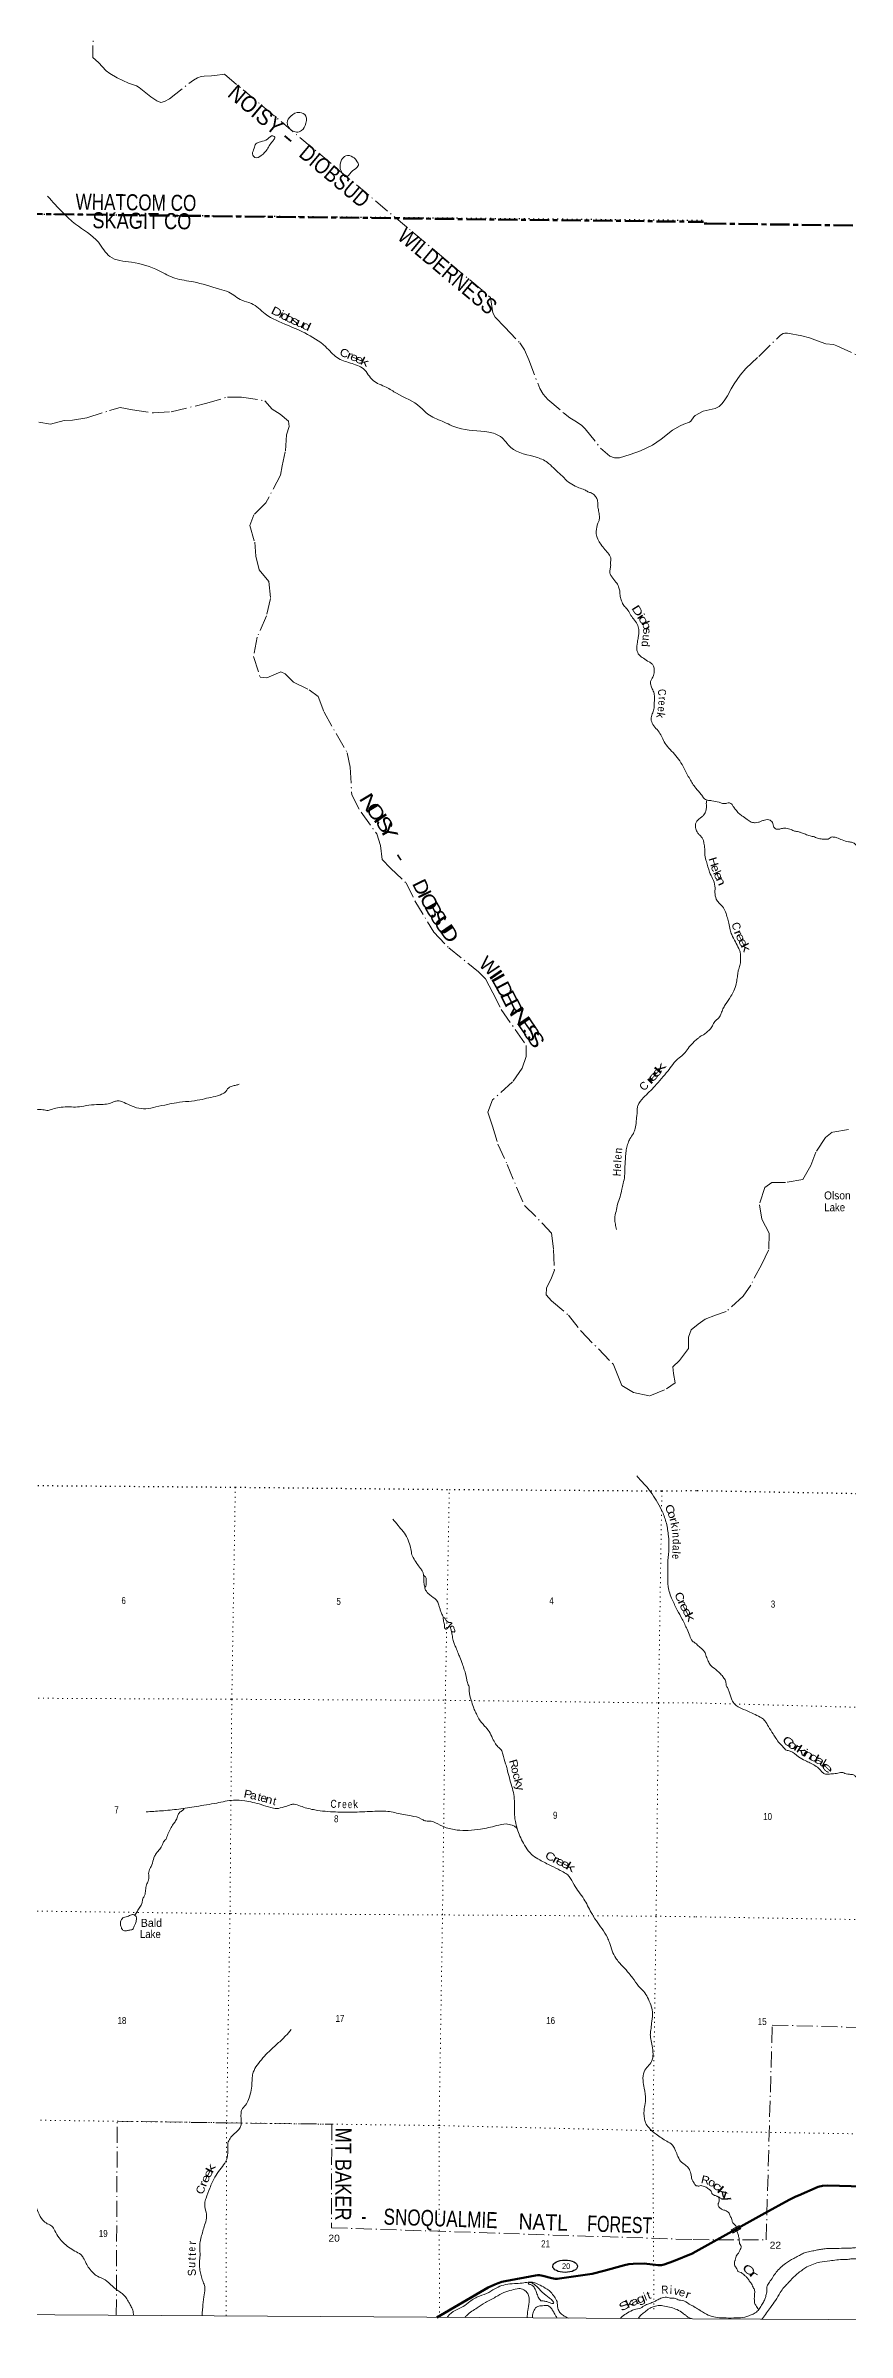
# Model space of a CAD drawing. Header units: feet. Extents: x -244583 to 4, y 367440 to 553773.
# Drawn here: x -138475 to -118425, y 367440 to 424579 of the extents above; entities that cross this region are included whole.
import ezdxf
from ezdxf.enums import TextEntityAlignment as Align

# ---------------------------------------------------------------- set-up
doc = ezdxf.new("R2010")
doc.units = ezdxf.units.FT
doc.header["$LTSCALE"] = 80
for name, pattern in [('DOT_DASHED', [7.7, 5, -1.2, 0.3, -1.2]), ('DOTTED', [1.5, 0.3, -1.2]), ('LONG_DASH_SHORT_DASH', [9.9, 6, -1.2, 1.5, -1.2])]:
    doc.linetypes.add(name, pattern=pattern)
for name, color, linetype, lineweight in [('11', 7, 'LONG_DASH_SHORT_DASH', 60), ('17', 7, 'Continuous', 25), ('23', 7, 'Continuous', 70), ('39', 7, 'Continuous', 13), ('4', 7, 'Continuous', 13), ('44', 7, 'DOT_DASHED', 13), ('59', 7, 'Continuous', 13), ('6', 7, 'DOTTED', 25), ('7', 7, 'DOTTED', 13)]:
    doc.layers.add(name, color=color, linetype=linetype, lineweight=lineweight)
doc.layers.add('12', color=7, linetype='Continuous')
doc.layers.add('41', color=7, linetype='Continuous')

msp = doc.modelspace()

# ---------------------------------------------------------------- linework, layer by layer
at = {"layer": '11'}
msp.add_line((-152500.5, 420534.3), (-122026.16, 420177.2), dxfattribs=at)
msp.add_lwpolyline([(-122005.37, 420134.65), (-121935.64, 420135.24), (-91505.25, 419742.54)], dxfattribs=at)
at = {"layer": '17'}
msp.add_ellipse((-125483.6, 369089.24), major_axis=(309.24, -1), ratio=0.500121, dxfattribs=at)
at = {"layer": '23'}
for points in [[(-122290.84, 369417.43), (-120485.53, 370415.11), (-119879.73, 370745.63), (-119712.28, 370830.48), (-119650.01, 370859.24), (-119150.74, 371075.51), (-119049.6, 371101.27), (-118918.3, 371106.66), (-115358.18, 371011.38)], [(-128692.4, 367812.11), (-127408.51, 368557.28), (-127244.62, 368636.85), (-127156.76, 368670.66), (-127062.71, 368697.14), (-126979.33, 368714.65), (-126226.94, 368860.16), (-126174, 368866.21), (-126124.44, 368863.96), (-126039.12, 368847.01), (-125817.19, 368789.21), (-125771.89, 368781.68), (-125731.34, 368777.17), (-125677.27, 368777.17), (-125625.29, 368782.1), (-124804.35, 368902.98), (-124517.05, 368976.21), (-123999.07, 369114.91), (-123886.35, 369140.1), (-123780.66, 369152.13), (-123509.91, 369154.71), (-123156.56, 369114.38), (-123109.15, 369113.05), (-123070.85, 369115.3), (-123004.95, 369129.73), (-122770.11, 369215.38), (-122284.42, 369420.14)]]:
    msp.add_lwpolyline(points, dxfattribs=at)
at = {"layer": '39'}
for points in [[(-131965.35, 422641.83), (-132074.57, 422458.52), (-132205.97, 422421.76), (-132394.27, 422534.58), (-132432.91, 422653.85), (-132346.23, 422822), (-132121.87, 422909.57), (-131968, 422822.97), (-131951.63, 422711.73), (-131965.35, 422641.83)], [(-132933.36, 421986.93), (-133084.78, 421832.77), (-133240.45, 421787.86), (-133299.26, 421874.71), (-133261.07, 422016.43), (-133216.77, 422125.8), (-133099.55, 422180.73), (-132929.77, 422247.93), (-132790.34, 422325.17), (-132745.78, 422290.89), (-132780.05, 422219.99), (-132866.82, 422104.44), (-132933.36, 421986.93)], [(-131080.18, 421730.7), (-130971.13, 421826.07), (-130789.04, 421798.21), (-130683.66, 421681.14), (-130655.19, 421592.19), (-130681.4, 421545.59), (-130830.86, 421423.81), (-130972.23, 421302.06), (-131049.24, 421388.86), (-131106.9, 421513.54), (-131080.18, 421730.7)], [(-138428.82, 420819.57), (-138041.77, 420401.77), (-137727.77, 420121.35), (-137156.59, 419667.6), (-136866.73, 419310.24), (-136332.51, 419169.99), (-135634.33, 418957.32), (-135245.66, 418770.16), (-134780.3, 418678.29), (-134128.69, 418495.86), (-133893.94, 418421.6), (-133571.98, 418218.09), (-133331.15, 418137.78), (-132982.8, 417877.68), (-132424.06, 417593.85), (-131996.95, 417400.72), (-131476.54, 417060.14), (-131186.82, 416785.73), (-130854.87, 416649), (-130526.95, 416502.15), (-130285.75, 416213.46), (-129959.82, 416046.37), (-129698.63, 415893.28), (-129107.42, 415550.85), (-128919.01, 415373.3), (-128556.64, 415194.16), (-128170.03, 415029.25), (-127391.13, 414919.98), (-127097.66, 414811.48), (-126840.3, 414536.99), (-126174.42, 414287.83), (-125895.05, 414142.87), (-125732.97, 413987.5), (-125528.51, 413806.92)], [(-125528.51, 413806.92), (-125474.21, 413736.59), (-125319.17, 413623.91), (-125143.38, 413535.01), (-124997.1, 413481.15), (-124913.29, 413434.77), (-124829.16, 413402.54), (-124749.62, 413346.15), (-124716.21, 413304.96), (-124675.64, 413223.17), (-124666.09, 413109.73), (-124652.69, 412988.12), (-124629.42, 412856.17), (-124622.86, 412789.3), (-124630.11, 412736.9), (-124653.93, 412666.67), (-124684.18, 412580.42), (-124700.38, 412489.81), (-124710.21, 412413.2), (-124680.74, 412287.18), (-124613.04, 412154.23), (-124511.01, 412020.5), (-124414.63, 411905.09), (-124342.62, 411784.18), (-124345, 411679.09), (-124345.46, 411569.93), (-124364.05, 411463.19), (-124355.88, 411378.09), (-124315.13, 411304.38), (-124212.96, 411176.71), (-124144.9, 411059.93), (-124119.01, 410954.21), (-124103.96, 410816.38), (-124070.13, 410704.42), (-124018.18, 410590.02), (-123933.31, 410501.16), (-123857.44, 410372.07), (-123775.24, 410254.96), (-123681.25, 410123.44), (-123641.73, 409995.17), (-123639.89, 409898.08), (-123654.26, 409799.33), (-123675.33, 409672.43), (-123685.8, 409478.58), (-123633.93, 409360.14), (-123522.81, 409270.68), (-123383.42, 409180.59), (-123313.71, 409136.55), (-123272.77, 409070.93), (-123254.82, 408971.45), (-123269.88, 408842.39), (-123316.28, 408756.51), (-123346.11, 408688.44), (-123334.5, 408576.98), (-123292.23, 408480.99), (-123252.49, 408362.83), (-123249.09, 408245.48), (-123256.62, 408092), (-123269.43, 407973), (-123318.72, 407848.76), (-123327.77, 407717.55), (-123266.17, 407582.71), (-123155.88, 407456.88), (-123002.4, 407186.53), (-122894.77, 407032.45), (-122746.75, 406877.47), (-122504.32, 406520.18), (-122366.86, 406256.25), (-122216.46, 406028.43), (-122083.85, 405870.47)], [(-122087.06, 405289.87), (-122028.85, 405341.39), (-121973.05, 405429.62), (-121951.31, 405536.52), (-121950.21, 405613.37), (-121951.44, 405667.99), (-121938.54, 405722.43), (-121936.5, 405729.22)], [(-122083.85, 405870.47), (-122018.37, 405788.24), (-121972.57, 405743.12), (-121920.31, 405726.22), (-121813.5, 405710.6), (-121632.28, 405673.75), (-121547.86, 405646.3), (-121481.31, 405639.32), (-121434.67, 405652.84), (-121374.04, 405656.06), (-121313.88, 405626.92), (-121278.35, 405569.81), (-121218.91, 405490.12), (-121143.5, 405398.07), (-121061.59, 405336.27), (-120927.62, 405243.43), (-120829.62, 405177.37), (-120769.22, 405164.41), (-120726.85, 405161.81), (-120649.95, 405172.89), (-120582.91, 405200.29), (-120499.72, 405227.47), (-120424.81, 405240.61), (-120356.37, 405225.51), (-120288.94, 405139.65), (-120242.11, 405025.74), (-120161.73, 404998.35), (-120070.61, 405015.31), (-119965.47, 405023.99), (-119830.63, 404991.81), (-119744.33, 404954.22), (-119641.62, 404934.62), (-119567.21, 404913.37), (-119470.84, 404873.63), (-119358.3, 404835.69), (-119245.64, 404805.83), (-119143.16, 404770.05), (-119022.22, 404754.24), (-118949.53, 404753.25), (-118935.4, 404753.05), (-118876.64, 404766.41), (-118827.63, 404804.17), (-118779.14, 404805.53), (-118684.51, 404786.03), (-118549.99, 404731.61), (-118397.15, 404687.05), (-118298.45, 404669.52), (-118218.35, 404621.91), (-118152.86, 404542.13), (-118083.85, 404425.9), (-118026.49, 404342.2), (-117988.98, 404283.03), (-117933.23, 404227.66), (-117800.32, 404201.57), (-117669.63, 404161.36), (-117548.75, 404141.5), (-117422.01, 404107.41), (-117353.95, 404066.03), (-117302.64, 403982.4), (-117238.5, 403949.17), (-117203.88, 403968.92), (-117096.55, 403989.7), (-116974.45, 404054.78), (-116927.13, 404114.81), (-116849.91, 404148.14), (-116738.16, 404195.16), (-116582.81, 404184.95), (-116461.49, 404195.43), (-116386.29, 404228.78), (-116232.87, 404224.66), (-115911.81, 404222.3), (-115776.47, 404224.5), (-115538.42, 404207.09), (-115355.3, 404162.12), (-115250.97, 404114.17), (-115153.8, 404131.05), (-114983.76, 404159.07), (-114891.05, 404145.67), (-114750.5, 404089.14), (-114600.27, 404004.16), (-114493.9, 403958.21), (-114366.75, 403952.43), (-114257.93, 403936.78), (-114103.65, 403851.75), (-113967.4, 403777.08), (-113840.78, 403734.9), (-113750.39, 403701.3), (-113651.63, 403687.82), (-113475.97, 403685.42), (-113177.29, 403671.23), (-113070.28, 403669.77)], [(-122089.62, 404822.89), (-122126.26, 404856.85), (-122170.33, 404917.16), (-122214.4, 405007.61), (-122221.35, 405084.15), (-122219.03, 405135.18), (-122188.88, 405200.12), (-122130.9, 405255.79), (-122086.58, 405290.3)], [(-122117.22, 399812.34), (-122101.93, 399824.25), (-122022.92, 399864.17), (-121937.16, 399929.74), (-121845.05, 400015.45), (-121785.04, 400115.76), (-121719, 400213.97), (-121618.58, 400315.75), (-121579.05, 400396.11), (-121537.04, 400508.8), (-121476.97, 400613.16), (-121336.56, 400827.65), (-121266.02, 400958.16), (-121204.84, 401139.36), (-121180.62, 401278.58), (-121160.44, 401417.87), (-121138.97, 401506.57), (-121102.92, 401625.41), (-121100.89, 401766.96), (-121095.68, 401847.79), (-121106.51, 401936.93), (-121139.7, 402016.27), (-121224.14, 402183.27), (-121314.39, 402366.53), (-121357.12, 402484.43), (-121391.05, 402652.76), (-121425.5, 402784.7), (-121471.8, 402935.01), (-121544.64, 403065.45), (-121638.2, 403159.76), (-121701.44, 403255.69), (-121735.4, 403422), (-121735.23, 403573.69), (-121797.04, 403768.7), (-121869.51, 403925.43), (-121948.47, 404191.47), (-121990.62, 404349.81), (-121992.39, 404507.59), (-122012.47, 404655.51), (-122031.47, 404738.7), (-122047.21, 404767.23), (-122089.62, 404822.89)], [(-124196.65, 394999.72), (-124226.07, 395127.76), (-124240.94, 395273.67), (-124210.69, 395448.88), (-124172.23, 395629.98), (-124109.39, 395816.58), (-124062.67, 396005.58), (-124031.22, 396144.37), (-123994.41, 396341.68), (-123987.94, 396537.65), (-123978.07, 396705.24), (-123966.04, 396878.84), (-123948.6, 397024.02), (-123909.22, 397156.57), (-123862.31, 397264.68), (-123776.39, 397400.22), (-123731.18, 397522.53), (-123705.29, 397683.69), (-123696.57, 397800.76), (-123681.83, 397915.67), (-123679.95, 397998.52), (-123663.7, 398091.16), (-123521.69, 398294.17), (-123379.04, 398436.51), (-123238.41, 398578.9), (-123070.37, 398771.21), (-122914.64, 398955.71), (-122789.61, 399122.71), (-122630.25, 399288.94), (-122508.67, 399393.34), (-122406.68, 399524.48), (-122284.32, 399663.23), (-122189.4, 399750.04), (-122135.88, 399793.31), (-122117.22, 399812.34)], [(-146064.67, 392346.84), (-145965.21, 392455.79), (-145856.06, 392546.32), (-145739.07, 392626.57), (-145637.86, 392723.34), (-145572.59, 392839.13), (-145486.26, 392992.86), (-145440.72, 393129.31), (-145388.08, 393223.15), (-145326.35, 393272.29), (-145227.48, 393354.97), (-145038.01, 393512.43), (-144953.15, 393601.49), (-144891.05, 393666.8), (-144837.71, 393790.95), (-144811.55, 393875.27), (-144779.65, 393945.31), (-144703.14, 394022.43), (-144542.54, 394154.26), (-144453.5, 394249.29), (-144380.43, 394352.77), (-144314.19, 394422.04), (-144253.06, 394444.91), (-144157.5, 394471.06), (-144036.19, 394474.38), (-143849.52, 394508.56), (-143638.81, 394623.08), (-143419.23, 394771.77), (-143302.23, 394852.01), (-143228.47, 394985.81), (-143175.51, 395093.79), (-143129.84, 395147.34), (-143010.41, 395245.73), (-142933.62, 395334.97), (-142802.35, 395509.92), (-142695.27, 395687.44), (-142611.92, 395798.77), (-142543.62, 395870.01), (-142408.13, 395963.99), (-142208.61, 396030.24), (-141921.57, 396124.83), (-141649.35, 396189.43), (-141394.02, 396311.03), (-141223.27, 396444.65), (-141034.08, 396589.98), (-140758.6, 396798.05), (-140566.01, 396915), (-140317.75, 397081.24), (-140079.4, 397255.78), (-139908.89, 397379.3), (-139627.21, 397504.34), (-139302.39, 397660.75), (-139064.91, 397796.9), (-138880.13, 397926.16), (-138713.06, 397987.08), (-138543.24, 397991.32), (-138410.27, 397974.16), (-138308.51, 398006.22), (-138139.98, 398042.84), (-137933.39, 398064.45), (-137731.53, 398055.84), (-137522.83, 398081.44), (-137261.4, 398115.96), (-137034.89, 398124.98), (-136870.67, 398149.57), (-136752.44, 398195.42), (-136665.18, 398211.64), (-136602.76, 398202.14), (-136422.66, 398125.27), (-136204.33, 398041.48), (-135970.61, 398011.93), (-135716.94, 398060.77), (-135424.57, 398122.89), (-135207.42, 398164.48), (-134897.48, 398199.92), (-134617.77, 398238.07), (-134396.41, 398287.65), (-134179.08, 398337.32), (-134077.19, 398375.44), (-133997.37, 398420.14), (-133897.72, 398537.17), (-133813.96, 398577.73), (-133710.28, 398605.71), (-133632.98, 398628.23)], [(-123688.08, 388837.81), (-123587.65, 388722.32), (-123437.71, 388563.24), (-123310.3, 388390.52), (-123171.73, 388175.09), (-123049.69, 387943.87), (-122951.15, 387656.56), (-122899.84, 387335.95), (-122888.56, 387032.42), (-122911.69, 386725.62), (-122913.3, 386388.02), (-122908.39, 386070.48), (-122804.58, 385748.68), (-122679.23, 385485.03), (-122557.01, 385261.88), (-122433.45, 385008.38), (-122366.44, 384845.11), (-122298.75, 384712.16), (-122257.03, 384680.89), (-122200.69, 384640.49)], [(-129792.41, 387758.88), (-129662.57, 387604.3), (-129534.74, 387449.77), (-129425.51, 387277.46), (-129361.02, 387092.02), (-129328.26, 386933.57), (-129315.68, 386864.55), (-129282.82, 386799.1), (-129193.18, 386653.53), (-129099.09, 386526.04), (-129052.28, 386452.2), (-129027.58, 386382.9), (-129020.84, 386324.11), (-129017.58, 386200.7), (-128999.91, 386089.1), (-128971.91, 385987.38), (-128879.43, 385878.13), (-128794.11, 385809.48), (-128714.57, 385753.09), (-128658.07, 385660.83), (-128624.15, 385552.9), (-128597.76, 385469.41), (-128565.27, 385387.8), (-128540.11, 385338.71), (-128525.14, 385301.78)], [(-129023.59, 386356.05), (-128976.59, 386315.02), (-128956.03, 386241.77), (-128958.19, 386146.79), (-128969.62, 386088.42), (-128980.27, 386064.4), (-128991.67, 386047.82)], [(-128525.14, 385301.78), (-128484.9, 385278.82), (-128444.01, 385211.18), (-128392.23, 385177.66), (-128355.93, 385174.81), (-128325.73, 385170.08), (-128316, 385153.69), (-128330.45, 385139.86), (-128390.49, 385076.53), (-128421.84, 385030.73), (-128446.49, 385013.09), (-128466.73, 385011.53), (-128488.67, 385024.16), (-128498.3, 385044.59), (-128503.54, 385081.11), (-128502.48, 385127.58), (-128519.42, 385182.56), (-128524.69, 385217.05), (-128533.69, 385265.78), (-128526.8, 385302.01), (-128525.14, 385301.78)], [(-128378.89, 385088.99), (-128358.59, 385057.61), (-128332.2, 384974.11), (-128308.38, 384866.42), (-128285.25, 384728.41), (-128251.1, 384630.59), (-128210.71, 384540.71), (-128159.03, 384414.19), (-128116.85, 384314.17), (-128052.23, 384134.78), (-128004.87, 383996.23), (-127947.13, 383780.61), (-127927.35, 383673), (-127885.31, 383566.91), (-127881.68, 383459.68), (-127830.23, 383234.09), (-127777.59, 383061.04), (-127731.65, 382948.8), (-127673.54, 382838.31), (-127640.77, 382768.82), (-127497.34, 382589.68), (-127387.28, 382453.74), (-127296.27, 382279.83), (-127222.56, 382144.72), (-127141.87, 382049.89), (-127084.54, 381994), (-127042.55, 381885.89), (-126971.27, 381643.68), (-126935.75, 381517.53), (-126878.19, 381293.82), (-126816.33, 381082.15), (-126766.44, 380876.82), (-126750.93, 380670.24), (-126749.37, 380472.07), (-126744.55, 380328.41), (-126727.11, 380206.7), (-126680.85, 380019.65), (-126614.25, 379838.2), (-126525.35, 379660.29), (-126406.34, 379473.6), (-126289.85, 379353.7), (-126118.61, 379242.67), (-125828.99, 379094.58), (-125603.22, 378982.31), (-125463.6, 378902.32), (-125380.39, 378829.68), (-125259.77, 378624.76), (-125011.33, 378265.32), (-124833.02, 377931.72), (-124559.43, 377523.19), (-124425.04, 377301.79), (-124377.22, 377183.44), (-124305.25, 376971.54), (-124216.44, 376789.59), (-124041.3, 376583.44), (-123881.76, 376401.91), (-123795.29, 376294.81), (-123644.38, 376089.21), (-123516.14, 375952.87), (-123422.51, 375805.18), (-123339.85, 375619.32), (-123296.76, 375381.79), (-123319.94, 375161.94), (-123339.95, 374992.56), (-123352.85, 374869.52), (-123338.94, 374770.13), (-123304.52, 374595.48), (-123284.88, 374392.85), (-123321.51, 374203.63), (-123415.14, 374084.44), (-123507.07, 373951.06), (-123534.29, 373731.29), (-123502.3, 373538.5), (-123470.45, 373250.68), (-123496.94, 373063.25), (-123512.13, 372928.13), (-123501.07, 372792.42), (-123471.42, 372674.48), (-123393.35, 372553.42), (-123203.15, 372387.37), (-122940.44, 372211.59), (-122799.12, 372117.41), (-122736.84, 372012.89), (-122677.49, 371867.99), (-122596.02, 371718.55), (-122477.01, 371620.83), (-122396, 371540.15), (-122338.45, 371405.41), (-122307.61, 371251.05), (-122274.66, 371188.57)], [(-128352.54, 385046.81), (-128323.66, 385083.1), (-128289.28, 385084.34), (-128258.44, 385018.95), (-128243.25, 384976.14), (-128246.1, 384939.82), (-128274.37, 384940.46), (-128304.52, 384947.2), (-128326.31, 384948.98)], [(-122200.69, 384640.49), (-122106.13, 384554.38), (-121998.64, 384445.72), (-121953.86, 384329.82), (-121903.11, 384207.77), (-121850, 384109.96), (-121778.15, 384050.33), (-121674.41, 383961.94), (-121576.79, 383869.59), (-121511.32, 383787.79), (-121466.23, 383694.14), (-121451.35, 383604.94), (-121416.06, 383531.65), (-121376.9, 383446.16), (-121311.14, 383245.03), (-121234.08, 383126.67), (-121122.06, 383052.33), (-120913.36, 382960.48), (-120728.8, 382875.04), (-120568.46, 382789.92), (-120486.67, 382720.04), (-120397.85, 382577.24), (-120279.36, 382391.57), (-120212.25, 382283.46), (-120121.15, 382158.84), (-120025.63, 382060.45), (-119945.95, 381984.53), (-119907.73, 381973.89), (-119851.34, 381963.01), (-119645.36, 381822.66), (-119479.14, 381725.33), (-119358.79, 381669.08), (-119236.55, 381602.68), (-119118.77, 381508.04), (-119061.09, 381446.57), (-118999.22, 381395.16), (-118940.82, 381384.25), (-118801.3, 381396.51), (-118663.8, 381408.79), (-118592.81, 381430.07), (-118488.13, 381406.39), (-118415.71, 381387.2), (-118316.86, 381379.78), (-118274.58, 381371.11), (-118210.67, 381321.7), (-118110.79, 381245.5), (-118013.08, 381159.21), (-117944.95, 381121.88), (-117883.76, 381023.96), (-117826.9, 380905.87), (-117742.12, 380763.13), (-117678.2, 380713.72), (-117551.67, 380665.47), (-117435.23, 380617.36), (-117367.34, 380563.85), (-117375.15, 380442.6), (-117385.29, 380299.14), (-117337.44, 380116.45), (-117322.83, 380009.05), (-117292.1, 379899.42), (-117272.01, 379751.49), (-117295.96, 379490.91), (-117322.72, 379315.31), (-117373.51, 379154.2), (-117417.72, 379029.4), (-117491.86, 378929.28), (-117537.53, 378842.94), (-117553.39, 378723.82), (-117545.3, 378584.15), (-117544.88, 378472.9), (-117589.53, 378317.78), (-117587.21, 378198.41), (-117593.11, 378069.05), (-117574.86, 377793.73), (-117569.17, 377627.8), (-117555.29, 377469.85), (-117542.62, 377368.55), (-117560.11, 377275.75), (-117571.37, 377195), (-117518.86, 377054.72), (-117495.92, 376965.41), (-117491.52, 376850.07), (-117468.83, 376742.56), (-117403.81, 376630.43), (-117331.29, 376477.75), (-117289.9, 376406.39), (-117242.84, 376308.67), (-117164.59, 376273.21), (-117094.54, 376229.78), (-117049.96, 376099.73), (-117042.91, 376028.84)], [(-135963.68, 380444.13), (-135583.24, 380469.89), (-135147.85, 380512.6), (-134709.89, 380579.51), (-134198.77, 380664.99), (-133774.86, 380736.26), (-133498.42, 380719.89), (-133088.37, 380625.69), (-132841.57, 380549.34), (-132704.66, 380528.04), (-132509.73, 380570.13), (-132375.43, 380611.57), (-132298.14, 380634.09), (-132223.51, 380628.35), (-132063.1, 380574.17), (-131739.66, 380492.04), (-131225.56, 380441.99), (-130750.84, 380437.31), (-130239.17, 380458.07), (-129875.65, 380449.84), (-129698.63, 380415.51), (-129336.54, 380344.63), (-129073.64, 380265.89), (-128995.8, 380223.7), (-128870.72, 380214.8), (-128724.22, 380171.05), (-128492.3, 380062.68), (-128182.76, 379990.97), (-127906.18, 379980.67), (-127596.33, 380012.07), (-127198.3, 380100.1), (-126958.94, 380141.19), (-126808.12, 380109.47), (-126732.16, 380073.38), (-126682.03, 380023.91)], [(-136254.16, 377864.05), (-136229.92, 377886.48), (-136166.99, 377988.17), (-136102, 378091.83), (-136065.74, 378175.93), (-136043.34, 378272.47), (-136001.02, 378356.43), (-135977.75, 378491.36), (-135952.6, 378620.19), (-135910, 378716.27), (-135895.13, 378837.25), (-135899.67, 378904.07), (-135862.36, 379034.64), (-135820.04, 379118.6), (-135767.44, 379299.38), (-135729.34, 379375.34), (-135641.9, 379488.61), (-135568.79, 379594.11), (-135540.79, 379670.3), (-135474.19, 379755.73), (-135416.63, 379887.87), (-135357.01, 380021.98), (-135283.71, 380135.57), (-135225.28, 380217.14), (-135176.12, 380335.32), (-135139.96, 380415.37), (-135072.12, 380466.4), (-135035.03, 380497.91), (-135012.55, 380531.7)], [(-136254.16, 377864.05), (-136213.03, 377829.49), (-136204.58, 377756.51), (-136231.11, 377656.02), (-136263.01, 377585.98), (-136303.18, 377508.04), (-136392.54, 377487.82), (-136469.79, 377467.33), (-136542.03, 377489.18), (-136583.06, 377550.77), (-136605.5, 377630.13), (-136604.08, 377692.77), (-136578.42, 377754.87), (-136496.22, 377815.68), (-136429.21, 377830.34), (-136327.18, 377874.53), (-136284.67, 377877.61), (-136254.16, 377864.05)], [(-143610.32, 376655.91), (-143608.61, 376656.46), (-143438.24, 376684.95), (-143308.76, 376692.13), (-143165.65, 376676.75), (-143077.3, 376652.51), (-142981.74, 376589.7), (-142877.96, 376532.76), (-142745.59, 376489.32), (-142631.77, 376430.14), (-142546.49, 376359.46), (-142373.41, 376240.3), (-142242.56, 376130.18), (-142023.3, 375997.84), (-141821.77, 375886.12), (-141662.18, 375795.57), (-141560.93, 375716.45), (-141484.74, 375601.5), (-141430.72, 375489.08), (-141385.01, 375277.77), (-141361.1, 375174.12), (-141300.97, 375063.58), (-141191.32, 374909.46), (-141084.06, 374739.22), (-140940.5, 374477.18), (-140780.45, 374228.91), (-140669.47, 374044.43), (-140501.4, 373793.97), (-140416.31, 373626.25), (-140349.16, 373469.05), (-140314.1, 373322.68), (-140248.14, 373112.94), (-140205.5, 372944.17), (-140169.2, 372763.4), (-140147.95, 372631.5), (-140082.87, 372472.33), (-139988.09, 372286.19), (-139921.96, 372173.5), (-139800.7, 371996.87), (-139696.97, 371848.95), (-139600.81, 371723.45), (-139491.53, 371553.16), (-139384.23, 371384.94), (-139292.11, 371259.52), (-139230.01, 371146.92), (-139165.62, 371046.39), (-139011.45, 370895.31), (-138829.33, 370729.44), (-138737.12, 370608.06), (-138660.1, 370440.53), (-138545.45, 370239.79), (-138434.29, 370152.36), (-138318.58, 370087.06), (-138248.31, 369978.32), (-138141.33, 369795.95), (-137903.99, 369570.2), (-137742.71, 369465.46), (-137599.14, 369381.33), (-137536.26, 369303.08), (-137464.71, 369161.96), (-137388.7, 369038.92), (-137282.31, 368919.25), (-137182.99, 368844.22), (-136991.14, 368750.91), (-136806.86, 368591.06), (-136624.14, 368451.46), (-136544.69, 368391.03), (-136461.85, 368302.21), (-136393.78, 368185.43), (-136349.22, 368101.53), (-136297.17, 367991.17), (-136277.98, 367857.3)], [(-120566.35, 367766.59), (-120546.29, 367786.13), (-120445.37, 367922.29), (-120346.42, 368062.52), (-120220.78, 368232.72), (-120100.81, 368429.29), (-120010.05, 368561.55), (-119921.89, 368653.38), (-119809.09, 368773.19), (-119643.31, 368926.67), (-119539.17, 369006.15), (-119437.22, 369073.53), (-119268.59, 369144.04), (-119112.39, 369192.47), (-118865.57, 369223.48), (-118691.55, 369247.4), (-118499.56, 369256.91), (-118443, 369258.16), (-118337.8, 369270.88), (-118188.33, 369272.89), (-118087.93, 369233.09), (-118021.8, 369197.8), (-117989.81, 369175.12), (-117878.56, 369187.76), (-117717.5, 369153.2), (-117564.69, 369106.61), (-117425.63, 369086.51), (-117349.46, 369047.04), (-117229.37, 368972.59), (-117139.38, 368910.68), (-117013.26, 368834.12), (-116832.38, 368773), (-116663.57, 368716.09), (-116396.34, 368621.42), (-116282.04, 368565.25), (-116143.07, 368539.08), (-116067.02, 368491.52), (-115996.81, 368458.2), (-115920, 368463.22), (-115871.17, 368488.85), (-115735.6, 368507.22), (-115677.28, 368490.25), (-115588.29, 368499.14), (-115487.34, 368497.77), (-115406.69, 368488.57), (-115360.16, 368494.01), (-115311.3, 368521.66), (-115179.71, 368544.13), (-115150.77, 368590.25), (-115083.03, 368666.19), (-114970.27, 368783.98), (-114837.31, 368901.5), (-114675.96, 369026.72), (-114555.15, 369142.38), (-114452.59, 369252.22), (-114337.43, 369396.27), (-114267.15, 369508.57), (-114188.03, 369673.35), (-114111.53, 369937.26), (-114021.71, 370144.36), (-113968.03, 370366.11), (-113908.7, 370559.47), (-113871.31, 370771.33), (-113832.64, 370932.6), (-113807.96, 371104.19), (-113766.36, 371328.13), (-113700.83, 371531.51), (-113627.19, 371736.81), (-113563.7, 371938.2), (-113472.92, 372212.03), (-113425.44, 372423.75), (-113368.93, 372702.1), (-113296.96, 372931.69), (-113261.18, 373171.89), (-113180.85, 373421.59), (-113121.31, 373629.1), (-113047.21, 373866.75), (-113006.31, 374042.16), (-112982.76, 374134.88), (-112975.04, 374250.06), (-112958.38, 374425.8), (-112894.72, 374639.32), (-112792.69, 374852.32), (-112726.01, 374995.01), (-112555.67, 375324.39), (-112417.31, 375536.89), (-112259.36, 375706.66), (-112154.52, 375834.67), (-111974.54, 375992), (-111755.85, 376173.06), (-111598.98, 376268.01)], [(-132337.21, 375002.16), (-132474.13, 374845.54), (-132674.47, 374653.96), (-132889.05, 374458.66), (-133040.24, 374296.29), (-133187.89, 374111.6), (-133282.72, 373939.87), (-133310.03, 373805.03), (-133317.88, 373637.39), (-133344.64, 373437.84), (-133405.37, 373255.23), (-133477.24, 373115.33), (-133568.72, 373002.16), (-133589.19, 372901.53), (-133588.18, 372768.06), (-133589.38, 372626.56), (-133625.82, 372534.38), (-133723.08, 372433.47), (-133840.99, 372312.81), (-133910.35, 372195.09), (-133923.29, 372070.03), (-133922.1, 371944.65), (-133937.43, 371803.47), (-133995.08, 371667.29), (-134122.08, 371502.36), (-134241.55, 371312.99), (-134370.94, 371042.97), (-134463.61, 370788.3), (-134496.89, 370657.63), (-134476.51, 370487.34), (-134450.68, 370290.64), (-134499.1, 370115.83), (-134584.61, 369820.56), (-134620.5, 369663.67), (-134614.45, 369396.65), (-134624.27, 369231.09), (-134622.85, 369026.85), (-134593.62, 368890.73), (-134558.32, 368754.46), (-134514.4, 368642.27), (-134490.9, 368520.43), (-134521.61, 368325.01), (-134547.86, 368058.72), (-134561.45, 367905.37), (-134566.97, 367846.84)], [(-122291.67, 368099.33), (-122046.44, 367948.19), (-121852.02, 367846.43), (-121676.86, 367809.66), (-121458.94, 367796.57), (-121202.46, 367797.11), (-120990.13, 367816.46), (-120884.59, 367853.45), (-120781, 367894.51), (-120676.98, 367965.9), (-120604.97, 368057.96), (-120538.76, 368168.29), (-120486.83, 368268.71), (-120461.35, 368355.34), (-120444.32, 368415.78), (-120436.95, 368506.7), (-120431.66, 368593.6), (-120373.73, 368689.89), (-120202.5, 368940.37), (-119973.22, 369155.68), (-119763.33, 369286.31), (-119649.36, 369347.45), (-119549.64, 369400.7), (-119433.91, 369443.61), (-119290.12, 369471.99), (-119174.62, 369498.73), (-119071.39, 369515.52), (-118947.99, 369530.02), (-118798.52, 369532.02), (-118572.24, 369539.04), (-118461.13, 369541.57), (-118341.95, 369543.99), (-118248.98, 369548.79), (-118159.91, 369563.75), (-118032.47, 369578.19), (-117972.08, 369565.23), (-117863.48, 369533.41), (-117754.77, 369509.68), (-117581.57, 369476.97), (-117513.07, 369465.93), (-117424.14, 369470.78), (-117405.59, 369496.82), (-117389.03, 369524.91), (-117384.81, 369536.99), (-117346.6, 369526.35), (-117279.06, 369448.57), (-117181.02, 369384.53), (-117012.99, 369273.02), (-116891.08, 369184.39), (-116786.73, 369138.46), (-116621.95, 369081.6), (-116501.51, 369031.42), (-116326.63, 368974.42), (-116183.98, 368923.93), (-116028.97, 368889.45), (-115879.88, 368865.17), (-115795.31, 368847.83), (-115700.56, 368836.43), (-115633.79, 368845.63), (-115532.66, 368856.38), (-115492.31, 368853.81), (-115431.3, 368883.31), (-115268.55, 368966.04), (-115152, 369065.58), (-115088.65, 369117.3), (-115012.93, 369187.06), (-114945.63, 369232.66), (-114908.67, 369274.63), (-114877.72, 369320.72), (-114875.09, 369363.16), (-114853.87, 369433.66), (-114820.9, 369479.73), (-114764.96, 369578.07), (-114694.97, 369670.16), (-114614.86, 369764.12), (-114579.31, 369848.59), (-114529.36, 369951.05), (-114516.11, 370029.75), (-114493, 370092.14), (-114419.29, 370161.92), (-114357.73, 370229.85), (-114324.35, 370304.23), (-114302.56, 370415.17), (-114290.68, 370538.39), (-114285.87, 370732.49), (-114271.28, 370904.21), (-114255.63, 371009.17), (-114228.27, 371085.66), (-114178.53, 371173.97), (-114122.53, 371276.36), (-114047.75, 371420.96)], [(-122274.66, 371188.57), (-122236.83, 371134.33), (-122202.97, 371101.51), (-122174.79, 371095.06), (-122140.47, 371094.59), (-122091.83, 371106.06), (-122061.64, 371099.58), (-122003.29, 371084.63), (-121953.07, 371065.74), (-121913.16, 371032.83), (-121869.14, 371003.91), (-121823.55, 370944.64), (-121809.94, 370908.04), (-121774.09, 370873.17), (-121744.01, 370858.6), (-121705.79, 370847.97), (-121679.72, 370835.47), (-121665.64, 370831.24), (-121633.89, 370792.37), (-121630.14, 370772.1), (-121628.56, 370741.74), (-121628.97, 370713.43), (-121647.78, 370669.19), (-121656.21, 370645.03), (-121634.96, 370578), (-121605.17, 370543.21), (-121539.15, 370499.83), (-121486.8, 370489), (-121432.72, 370457.92), (-121382.83, 370416.79), (-121363.31, 370370.01), (-121324.15, 370284.52), (-121308.84, 370225.66), (-121275.48, 370158.46), (-121253.56, 370137.93), (-121229.68, 370113.34), (-121215.75, 370098.99), (-121200.41, 370042.15), (-121181.53, 369950.87), (-121150.57, 369857.41), (-121137.05, 369814.75), (-121127.85, 369751.93), (-121124.72, 369689.18), (-121107.39, 369630.29), (-121077.66, 369591.46), (-121092.61, 369535.03), (-121115.57, 369482.76), (-121146.88, 369412.39), (-121189.98, 369364.44), (-121217.04, 369308.18), (-121228.16, 369237.54), (-121238.49, 369221.5), (-121247.23, 369175.1), (-121247.9, 369128.59), (-121218.35, 369077.62), (-121204.65, 369047.1), (-121178.95, 369008.32), (-121165.37, 368969.7), (-121163.47, 368961.59), (-121111.24, 368942.67), (-121061.14, 368915.69), (-120973.32, 368843.7), (-120915.58, 368786.28), (-120864.19, 368708.72), (-120822.61, 368651.52), (-120793.16, 368592.46), (-120748.1, 368496.79), (-120742.53, 368462.33), (-120748.11, 368355.21), (-120751.12, 368286.48), (-120746.29, 368201.47), (-120734.96, 368146.7), (-120693.41, 368087.48), (-120665.95, 368030.47), (-120646.05, 368000.43)], [(-128435.28, 367810.73), (-128416.51, 367837.01), (-128235.35, 367984.54), (-128031.06, 368083.03), (-127868.62, 368206.73), (-127623.07, 368342.7), (-127394.68, 368434.57), (-127288.1, 368500.9), (-127159.27, 368568.75), (-126971.96, 368631.23), (-126751.19, 368654.54), (-126556.86, 368670.36), (-126404.89, 368689.16), (-126297.76, 368690.77), (-126185.45, 368653.86), (-126027.66, 368573.46), (-125844.76, 368441.94), (-125750.44, 368324.56), (-125686.46, 368205.85), (-125663.92, 368041.57), (-125611.83, 367933.23), (-125524.67, 367856.45), (-125442.83, 367812.14), (-125400.9, 367793.21)], [(-126089.55, 368227.06), (-126154.75, 368315.52), (-126196.52, 368433.73), (-126246.64, 368540), (-126313.55, 368618.35), (-126389.79, 368642.31), (-126407.78, 368650.81), (-126382.95, 368676.53), (-126302.35, 368666.62), (-126222.81, 368610.23), (-126125.97, 368515.03), (-126041.11, 368426.17), (-125977.63, 368374.19), (-125894.28, 368307.6), (-125806.98, 368236.88), (-125773.57, 368195.69), (-125770.31, 368161.24), (-125798.72, 368155.82), (-125870.83, 368183.74), (-125941.05, 368205.55), (-125987.27, 368216.7), (-126035.65, 368221.84), (-126089.55, 368227.06)], [(-127988.88, 367808.06), (-127936.92, 367868.61), (-127684.3, 368048.9), (-127477.21, 368181.69), (-127221.46, 368321.47), (-127014.88, 368432.04), (-126819.49, 368494.34), (-126640.85, 368530.73), (-126520.23, 368503.74), (-126417.42, 368404.36), (-126381.85, 368191.26), (-126418.9, 367983.86), (-126429.96, 367852.69), (-126439.94, 367799.19)], [(-126302.02, 367798.35), (-126293.46, 367902.16), (-126238.29, 368018.18), (-126198.72, 368069.85), (-126137.54, 368094.75), (-126046.43, 368102.8), (-125961.48, 368106.94), (-125915.03, 368105.89), (-125847.47, 368055.83), (-125794.5, 367985.89), (-125742.13, 367889.68), (-125703.12, 367828.14), (-125684.17, 367794.85)], [(-124098.39, 367785.95), (-124056.26, 367833.32), (-123924.9, 367923.35), (-123749.25, 368006.31), (-123598.89, 368043.34), (-123473.9, 368119.36), (-123361.82, 368161.3), (-123265.94, 368201.59), (-123188.28, 368240.27), (-123090.2, 368288.6), (-122948.14, 368315.71), (-122821.42, 368290.6), (-122730.63, 368284.5), (-122634.62, 368241.89), (-122559.99, 368236.15), (-122380.2, 368145.15), (-122310.3, 368109.19), (-122291.67, 368099.33)], [(-123655.25, 367783.49), (-123640.66, 367805.71), (-123572.22, 367883.01), (-123481.76, 367951.73), (-123374.81, 368034.22), (-123285.04, 368072.63), (-123154.91, 368108.1), (-122997.67, 368092.41), (-122832.71, 368060.37), (-122684.46, 368004.44), (-122538.92, 367918.25), (-122459.52, 367855.8), (-122427.76, 367830.82), (-122353.14, 367794.48), (-122293.46, 367775.97)]]:
    msp.add_spline(points, degree=3, dxfattribs=at)
at = {"layer": '4'}
msp.add_lwpolyline([(-242556.67, 552939.06), (-212238.1, 552626.27), (-181919.12, 552355.18), (-151599.78, 552125.8), (-121280.17, 551938.12), (-90960.33, 551792.15), (-60640.31, 551687.89), (-30320.19, 551625.32), (0, 551604.47), (0, 367439.54), (-30573.52, 367460.57), (-61146.96, 367523.64), (-91720.3, 367628.79), (-122293.46, 367775.97), (-152866.39, 367965.22), (-183439.04, 368196.52), (-214011.33, 368469.88), (-244583.22, 368785.28)], close=True, dxfattribs=at)
msp.add_lwpolyline([(-242556.67, 552939.06), (-212238.1, 552626.27), (-181919.12, 552355.18), (-151599.78, 552125.8), (-121280.17, 551938.12), (-90960.33, 551792.15), (-60640.31, 551687.89), (-30320.19, 551625.32), (0, 551604.47), (0, 367439.54), (-30573.52, 367460.57), (-61146.96, 367523.64), (-91720.3, 367628.79), (-122293.46, 367775.97), (-152866.39, 367965.22), (-183439.04, 368196.52), (-214011.33, 368469.88), (-244583.22, 368785.28)], close=True, dxfattribs=at)
at = {"layer": '44'}
msp.add_line((-134005.24, 423870.74), (-127346.7, 418288.11), dxfattribs=at)
for points in [[(-133160.85, 441651.9), (-137198.07, 436288.08), (-137294.67, 424281.39)], [(-137294.67, 424281.39), (-137153.84, 424156.44), (-136964.23, 423954.07), (-136872.28, 423882.1), (-136691.31, 423775.19), (-136402.58, 423641.15), (-136203, 423577.35), (-136134.48, 423538.36), (-135846.24, 423306.18), (-135698.7, 423205.52), (-135596.18, 423163.03), (-135502.35, 423182.2), (-135380.02, 423255.57), (-134776.65, 423720.64), (-134680.55, 423780.82), (-134586.99, 423813), (-134513.03, 423820.99), (-134329.81, 423824.19), (-134243.11, 423836.31), (-134005.24, 423870.74)], [(-127346.7, 418288.11), (-127293.45, 417907.4), (-127232.01, 417795.29), (-126988.53, 417550.35), (-126618.15, 417155.96), (-126499.73, 416976.81), (-126387.15, 416726.31), (-126119.4, 416015.51), (-126036.1, 415873.27), (-125912.29, 415741.91), (-125525.78, 415406.92), (-125365.48, 415279.49), (-125236.4, 415202.85), (-125073.45, 415101.06), (-124981.14, 415006.77), (-124597.24, 414525.56), (-124365.98, 414323.07), (-124248.01, 414279.15), (-124123.26, 414284.9), (-123853.08, 414361.96), (-123599.64, 414451.9), (-123296.26, 414593.77), (-123078.48, 414749.21), (-122796.79, 414968.76), (-122605.16, 415080.51), (-122517.3, 415122.31), (-122374.94, 415169.47), (-122335.25, 415194.81), (-122268.26, 415308.72), (-122231.87, 415342.12), (-122030.98, 415443.73)], [(-122027.83, 415444.43), (-121728.98, 415511.26), (-121634.12, 415561.01), (-121556.47, 415637.18), (-121486.62, 415729.79), (-121420.69, 415830.35), (-121329.58, 416004.85), (-121258.76, 416132.97), (-121104.33, 416347.71), (-120960.63, 416512.55), (-120641.78, 416815.68), (-120094.53, 417344.72), (-120030.91, 417389.91), (-119986.3, 417400.4), (-119922.04, 417398.03), (-119562.59, 417329.77), (-119374.71, 417278.27), (-119167.82, 417202.13), (-118959.83, 417128.56), (-118772.78, 417109.92), (-118684.98, 417079.39), (-118194.92, 416852.79)], [(-139258.13, 415269.51), (-138351.01, 415124.72), (-138009.07, 415216.59), (-137802.86, 415223.96), (-137444.86, 415283.39), (-136882.28, 415461.48), (-136609.12, 415539.42), (-136304.09, 415479.68), (-135774.75, 415402.97), (-135338.03, 415429.77), (-134476.17, 415639.17), (-133927.8, 415799.09), (-133574.06, 415797.86), (-132990.19, 415706.8), (-132806.97, 415497.78), (-132613.35, 415373.7), (-132405.75, 415201.01), (-132386.01, 415063.37), (-132451.43, 414855.23), (-132483.24, 414430.5), (-132559.25, 414080.78), (-132600.69, 413848.11)], [(-132600.69, 413848.11), (-132968.49, 413156.17), (-133270.85, 412858.41), (-133367.27, 412593.42), (-133247.27, 412173.24), (-133216.28, 411827.66), (-133138.85, 411484.21), (-132893.87, 411187.59), (-132852.63, 410765.22), (-132954.77, 410330.43), (-133187.99, 409796.32), (-133273.87, 409315.08), (-133111.27, 408799.99), (-132941.59, 408786.19), (-132592.48, 408934.47), (-132483.31, 408882.14), (-132276.89, 408676.4), (-131884.68, 408485.2), (-131658.14, 408315.88), (-131513.96, 407926.07), (-130932.27, 406908.55), (-130862.88, 406546.88), (-130819.09, 405857.71), (-130587.98, 405423.62), (-130193.56, 404885.71), (-130097.55, 404589.84), (-130058.49, 404246.31), (-129854.06, 404026.41), (-129461.5, 403659.35), (-129244.5, 403211.08), (-128764.27, 402429.84), (-128395.9, 402038.47), (-127649.44, 401439.7), (-127473.37, 401262.2), (-127288.87, 400910.88), (-127082.04, 400498.96), (-126454.13, 399592.71), (-126453.58, 399317.82), (-126553.99, 399030.58), (-126797.68, 398686.45), (-127297.67, 398236.69), (-127418.25, 397933.24), (-127302.42, 397577.73), (-127168.23, 397133.33), (-126934.95, 396624.45), (-126502.71, 395600.55), (-126047.37, 395146.71), (-125820.68, 394908.67), (-125773.42, 394500.47), (-125752.17, 393977), (-125826.53, 393790.88), (-125951.24, 393533.92), (-125954.94, 393362.1), (-125821.33, 393210.78), (-125402.55, 392859.95), (-125082.63, 392454.34), (-124285.24, 391637.37), (-124185.78, 391393), (-124064.01, 391098.15), (-123772.83, 390922.9), (-123366.69, 390836.83), (-122948.97, 391011.53), (-122727.11, 391169.66), (-122772, 391395.95), (-122790.51, 391561.66), (-122625.22, 391723.7), (-122395.57, 392023.33), (-122396.14, 392308.33), (-122327.83, 392488.37), (-122156.69, 392635.01)], [(-118396.27, 397495.11), (-118806.77, 397425.62), (-118974.97, 397292.68), (-119210.62, 396931.42), (-119335.04, 396594.08), (-119536.29, 396248.9), (-119971.06, 396175.45), (-120310.6, 396172.47), (-120490.89, 396049.68), (-120625.74, 395615.3), (-120566.31, 395259.18), (-120377.51, 394906.7), (-120393.08, 394484.08), (-120564.04, 394130.71), (-120840.66, 393607.79), (-121027.53, 393331.32), (-121453.23, 392950.44), (-121718.29, 392858.25), (-121983.4, 392753.93), (-122156.69, 392635.01)], [(-122282.58, 369754.34), (-120454.54, 369746.03), (-120302.73, 375117.66), (-114957.52, 374972.7), (-114883.74, 377714.65), (-112232.86, 377686.4), (-110066.02, 377671.08)], [(-136710.21, 367859.98), (-136685.39, 372711.43), (-133950, 372673.14), (-131319.82, 372639.61), (-131329.98, 370052.26), (-122282.58, 369754.34)]]:
    msp.add_lwpolyline(points, dxfattribs=at)
at = {"layer": '59'}
for points in [[(-121333.42, 370001.83), (-121134.42, 370111.56), (-121088.33, 370027.99), (-121287.35, 369918.26)], [(-121322.55, 369998.68), (-121137.56, 370100.69), (-121099.19, 370031.13), (-121284.2, 369929.12)]]:
    msp.add_lwpolyline(points, close=True, dxfattribs=at)
at = {"layer": '6'}
for points in [[(-152500.5, 420534.3), (-149495.86, 420499.09), (-148076.11, 420452.84), (-144190.22, 420436.92), (-142736.14, 420419.88), (-138878.24, 420374.67), (-121965.59, 420216.51)], [(-152725.83, 388402.79), (-149871.84, 388413.65), (-149663.61, 388419.04), (-144591.71, 388522.57), (-144464.39, 388523.73), (-139029.35, 388602.86), (-133732.5, 388557.74), (-128379.35, 388501.24), (-123064.1, 388465.82), (-122179.57, 388474.34)], [(-122179.57, 388474.34), (-117470.72, 388388.6), (-112071.37, 388337.12), (-106851.81, 388282.02), (-101384.33, 388243.39)]]:
    msp.add_lwpolyline(points, dxfattribs=at)
at = {"layer": '7'}
msp.add_line((-128627.13, 367811.73), (-128630.98, 370017.15), dxfattribs=at)
for points in [[(-133732.5, 388557.74), (-133820.59, 383258.51), (-133865.54, 377901.69), (-133950, 372673.14), (-133964.74, 367843.27)], [(-128631.6, 370377.09), (-128635.49, 372605.39), (-128550.24, 377868.29), (-128480.88, 383232.64), (-128379.35, 388501.24)], [(-123064.1, 388465.82), (-123148.15, 383166.5), (-123206.63, 377836.27), (-123289.99, 372478.3), (-123261.08, 367970.99)], [(-139142.08, 383285.99), (-133820.59, 383258.51), (-128480.88, 383232.64), (-123148.15, 383166.5), (-122208.79, 383165.3)], [(-122208.79, 383165.3), (-117582.06, 383042.42), (-112195.2, 382964.82), (-106751.93, 382878.35), (-103582.47, 382845.3)], [(-122238.19, 377822.49), (-123206.63, 377836.27), (-128550.24, 377868.29), (-133865.54, 377901.69), (-139232.56, 377970.64)], [(-109716.22, 377667.12), (-109828.15, 377669.4), (-112232.86, 377686.4), (-117632.12, 377743.94), (-122238.19, 377822.49)], [(-139324.96, 372748.33), (-133950, 372673.14), (-128635.49, 372605.39), (-123289.99, 372478.3), (-122267.66, 372465.25)], [(-122267.66, 372465.25), (-117733.46, 372391.56), (-113769.5, 372371.82), (-113748.73, 372371.15)]]:
    msp.add_lwpolyline(points, dxfattribs=at)

# ---------------------------------------------------------------- texts
at = {"layer": '12'}
for s, width, p in [('WHATCOM CO', 0.8, (-137728.8, 420483.9)), ('SKAGIT CO', 0.85, (-137309.7, 420019.19))]:
    msp.add_text(s, height=400, rotation=359.326, dxfattribs=dict(at, width=width)).set_placement(p)
at = {"layer": '17'}
msp.add_text('20', height=140, dxfattribs=at).set_placement((-125457.55, 369020.93), align=Align.CENTER)
at = {"layer": '41'}
for s, rotation, width, p in [('D', 332.426, 1.35, (-132744.71, 417843.6)), ('i', 332.426, 1.2, (-132623.94, 417780.53)), ('o', 333.714, 1.35, (-132535.33, 417739.17)), ('b', 333.714, 1.45, (-132415.45, 417677.8)), ('s', 335.825, 1.55, (-132277.93, 417615.95)), ('u', 335.825, 1.45, (-132139.29, 417553.71)), ('d', 335.512, 1.5, (-131995.09, 417487.79)), ('C', 337.031, 1.15, (-131041.7, 416809.45)), ('r', 338.196, 1.4, (-130903.49, 416753.3)), ('e', 338.196, 1.25, (-130792.34, 416707.96)), ('e', 336.571, 1.3, (-130663.88, 416650.36)), ('k', 335.181, 1.5, (-130534.15, 416591.94)), ('D', 301.92, 1.45, (-123758.11, 410408.08)), ('i', 303.646, 1.45, (-123671.16, 410265.25)), ('o', 302.279, 1.55, (-123605.56, 410179.65)), ('b', 295.181, 1.4, (-123534.78, 410055.27)), ('s', 280.78, 1.15, (-123527.2, 409937.97)), ('e', 263.602, 0.85, (-123166.21, 408009.98)), ('C', 276.517, 0.85, (-123159.48, 408409.53)), ('e', 266.815, 0.8, (-123151.95, 408159.32)), ('k', 261.085, 1.05, (-123193.84, 407863.24)), ('H', 286.751, 1.2, (-121864.45, 404157.51)), ('e', 288.827, 1.15, (-121816.14, 403993.17)), ('e', 291.64, 1.25, (-121738.42, 403801.74)), ('n', 294.716, 1.45, (-121674.53, 403661.73)), ('r', 292.785, 1.4, (-121243.29, 402378.01)), ('e', 296.419, 1.4, (-121181.37, 402254.53)), ('e', 296.804, 1.4, (-121116.35, 402126.64)), ('k', 296.841, 1.55, (-121053.45, 402001.22)), ('r', 45.645, 2.25, (-123281.91, 398677.45)), ('e', 48.115, 1.9, (-123206.69, 398764.13)), ('e', 48.765, 1.9, (-123115.16, 398870.59)), ('k', 49.611, 2.1, (-123032.14, 398970.47)), ('e', 86.704, 0.8, (-124085.65, 396582.01)), ('e', 85.896, 0.8, (-124071.49, 396806.43)), ('n', 84.558, 0.95, (-124059.08, 396958.51)), ('H', 86.47, 0.95, (-124092.2, 396414.58)), ('C', 296.194, 1.25, (-122948.54, 387964.79)), ('o', 291.783, 1.25, (-122896.37, 387837.05)), ('r', 286.078, 1.25, (-122860.78, 387713.93)), ('k', 281.231, 1.1, (-122834.11, 387592.16)), ('n', 273.838, 0.9, (-122802.42, 387356.89)), ('e', 265.953, 0.8, (-122805.65, 386827.93)), ('a', 265.424, 0.9, (-122793.41, 387048.72)), ('d', 270.414, 0.9, (-122792.19, 387197.65)), ('C', 293.961, 1.2, (-122707.81, 385779.72)), ('r', 294.489, 1.5, (-122645.16, 385639.05)), ('e', 296.371, 1.35, (-122584.56, 385519.49)), ('e', 298.812, 1.45, (-122511.7, 385387.94)), ('k', 298.608, 1.65, (-122446.54, 385268.2)), ('C', 322.658, 1.5, (-119960.1, 382119.12)), ('R', 285.847, 1.15, (-126859.13, 381617.88)), ('o', 329.744, 1.5, (-119845.1, 382032.45)), ('r', 331.213, 1.6, (-119725.16, 381968.11)), ('k', 327.368, 1.75, (-119624.78, 381900.73)), ('i', 328.761, 1.35, (-119530.54, 381837.66)), ('n', 330.536, 1.55, (-119441.42, 381793.56)), ('d', 333.21, 1.6, (-119299.19, 381716.9)), ('a', 330.128, 1.55, (-119164.55, 381642.04)), ('l', 329.35, 1.25, (-119062.21, 381577.01)), ('o', 284.514, 1.05, (-126816.76, 381458.68)), ('c', 284.345, 1.2, (-126780.35, 381314.82)), ('y', 285.17, 1.15, (-126701.75, 381031.33)), ('k', 286.491, 1.25, (-126738.36, 381168.06)), ('e', 316.07, 2, (-118986.9, 381478.99)), ('P', 348.226, 1.15, (-133434.6, 380788.31)), ('a', 348.226, 1.1, (-133293.54, 380758.24)), ('e', 343.403, 1.1, (-133045.98, 380697.59)), ('n', 344.717, 1.2, (-132914.49, 380656.68)), ('C', 356.985, 0.8, (-131280.1, 380545.01)), ('e', 358.702, 0.75, (-131006.16, 380536.89)), ('e', 0.168, 0.7, (-130862.76, 380536.01)), ('k', 2.229, 0.9, (-130720.73, 380537.34)), ('C', 332.743, 1.25, (-125899.29, 379242.17)), ('r', 333.093, 1.55, (-125758.71, 379170.94)), ('e', 333.548, 1.4, (-125645.51, 379114.99)), ('e', 333.572, 1.4, (-125517.17, 379052.49)), ('k', 330.812, 1.65, (-125394.55, 378981.71)), ('e', 62.789, 1.4, (-134325.74, 371367.94)), ('k', 63.693, 1.55, (-134259.62, 371493.38)), ('C', 70.995, 1.1, (-134506.92, 370969.31)), ('r', 69.01, 1.35, (-134449.47, 371115.22)), ('e', 66.005, 1.3, (-134393.28, 371238.68)), ('R', 346.62, 1.1, (-121995.35, 371148.41)), ('o', 341.736, 1.15, (-121842.94, 371089.36)), ('c', 334.214, 1.55, (-121721.78, 371001.92)), ('k', 319.062, 2.1, (-121604.49, 370876.89)), ('y', 308.026, 1.9, (-121517.26, 370768.42)), ('e', 88.932, 0.75, (-134730.89, 369514.86)), ('R', 1.675, 0.9, (-122985.46, 368405.06)), ('C', 322.449, 1.55, (-120954.88, 368922.31)), ('r', 318.089, 2.1, (-120832.82, 368819.11)), ('S', 29.296, 1.5, (-123957.35, 368019.82)), ('k', 23.255, 1.45, (-123833.54, 368075.04)), ('a', 20.458, 1.3, (-123714.13, 368120.58)), ('g', 21.952, 1.4, (-123558.14, 368187.31)), ('t', 21.817, 1.15, (-123356.4, 368276.73)), ('v', 347.605, 1.05, (-122712.75, 368374.5)), ('e', 345.076, 1.05, (-122580.82, 368342.4)), ('r', 341.145, 1.3, (-122437.39, 368289.43))]:
    msp.add_text(s, height=200, rotation=rotation, dxfattribs=dict(at, width=width)).set_placement(p, align=Align.CENTER)
for s, rotation, p in [('d', 266.934, (-123568.4, 409639.02)), ('u', 264.71, (-123544.91, 409797.24)), ('r', 271.985, (-123145.08, 408262.97)), ('l', 293.737, (-121774.95, 403881.63)), ('C', 285.228, (-121296.06, 402551.96)), ('C', 44.963, (-123443.42, 398513.02)), ('l', 86.555, (-124078.74, 396697.06)), ('i', 276.948, (-122815.63, 387471.66)), ('l', 265.424, (-122802.28, 386932.58)), ('t', 345.895, (-133153.31, 380723.33)), ('t', 346.293, (-132772.35, 380615.3)), ('r', 358.702, (-131132.97, 380539.35)), ('r', 87.26, (-134716.42, 369671.54)), ('t', 86.629, (-134724.53, 369268.82)), ('t', 86.582, (-134716.18, 369382.55)), ('u', 85.554, (-134733.41, 369118)), ('S', 94.389, (-134720.28, 368938.75)), ('i', 359.074, (-122836.89, 368398.81)), ('i', 20.402, (-123448.75, 368235.62))]:
    msp.add_text(s, height=200, rotation=rotation, dxfattribs=at).set_placement(p, align=Align.CENTER)
for s, width, p in [('Olson', 0.95, (-119006.11, 395748.99)), ('Lake', 0.9, (-119002.35, 395451.39)), ('Lake', 0.9, (-136118.79, 377291.48))]:
    msp.add_text(s, height=200, dxfattribs=dict(at, width=width)).set_placement(p)
msp.add_text('Bald', height=200, dxfattribs=at).set_placement((-136098.26, 377569.8))
at = {"layer": '44'}
for s, height, rotation, width, p in [('NOISY', 400, 320.023, 0.95, (-133953.94, 423333.82)), ('-', 400, 320.023, 1.65, (-132629.33, 422235.42)), ('DIOBSUD', 400, 320.023, 0.85, (-132168.75, 421833.62)), ('WILDERNESS', 400, 320.023, 0.85, (-129706.72, 419765.53)), ('-', 350, 302.912, 1.4, (-129804.15, 404312.47)), ('MT BAKER', 400, 269.775, 0.85, (-131226, 372554.73)), ('-', 400, 358.114, 0.7, (-130586.49, 370142.44)), ('SNOQUALMIE', 400, 358.114, 0.8, (-130029.64, 370132.03)), ('NATL', 400, 358.114, 0.9, (-126651.62, 370014.19)), ('FOREST', 400, 358.114, 0.75, (-124935.94, 369960.46))]:
    msp.add_text(s, height=height, rotation=rotation, dxfattribs=dict(at, width=width)).set_placement(p)
for s, rotation, width, p in [('N', 301.031, 1.4, (-130530.12, 405569.28)), ('O', 304.053, 1.25, (-130365.21, 405336.29)), ('I', 304.053, 1.4, (-130246.6, 405175.78)), ('S', 303.053, 1.2, (-130143.15, 405028.89)), ('Y', 299.64, 1.4, (-130051.96, 404865.12)), ('D', 295.831, 1.1, (-129238.1, 403477.11)), ('I', 295.831, 1.15, (-129152.6, 403300.76)), ('O', 301.579, 1.15, (-129031.98, 403092.97)), ('B', 299.579, 1.25, (-128922.22, 402894.34)), ('S', 301.579, 1.15, (-128800.34, 402698.57)), ('U', 303.579, 1.4, (-128668.03, 402501.37)), ('D', 304.266, 1.3, (-128519.45, 402294.91)), ('I', 304.768, 1.45, (-127358.07, 401267.79)), ('L', 299.707, 1.5, (-127258.93, 401106.78)), ('D', 297.707, 1.15, (-127151.56, 400909.43)), ('E', 296.662, 1.2, (-127037.97, 400695.92)), ('R', 296.662, 1.2, (-126914.18, 400473.36)), ('N', 304.717, 1.45, (-126740.35, 400218.89)), ('E', 304.717, 1.4, (-126589.9, 399993.72)), ('S', 304.717, 1.25, (-126471.62, 399810.94)), ('S', 304.717, 1.25, (-126361.01, 399650.83))]:
    msp.add_text(s, height=350, rotation=rotation, dxfattribs=dict(at, width=width)).set_placement(p, align=Align.CENTER)
msp.add_text('W', height=350, rotation=318.265, dxfattribs=at).set_placement((-127503.22, 401452.85), align=Align.CENTER)
at = {"layer": '7'}
for s, width, p in [('6', 0.85, (-136581.14, 385638.03)), ('5', 0.85, (-131202.92, 385617.35)), ('4', 0.85, (-125878.4, 385634.29)), ('3', 0.85, (-120338.89, 385549.63)), ('7', 0.85, (-136756.48, 380411.54)), ('8', 0.85, (-131263.92, 380183.76)), ('9', 0.85, (-125786, 380271.22)), ('10', 0.85, (-120529.92, 380240.74)), ('18', 0.85, (-136679, 375142.2)), ('17', 0.85, (-131225.48, 375195.99)), ('16', 0.85, (-125956.1, 375143.28)), ('15', 0.85, (-120664.82, 375118.83)), ('19', 0.85, (-137146.68, 369819.94)), ('20', 1.1, (-131404.1, 369703.01)), ('21', 0.85, (-126084.15, 369563.4)), ('22', 1.1, (-120367.73, 369527.16))]:
    msp.add_text(s, height=175, dxfattribs=dict(at, width=width)).set_placement(p)

doc.saveas('drawing.dxf')
